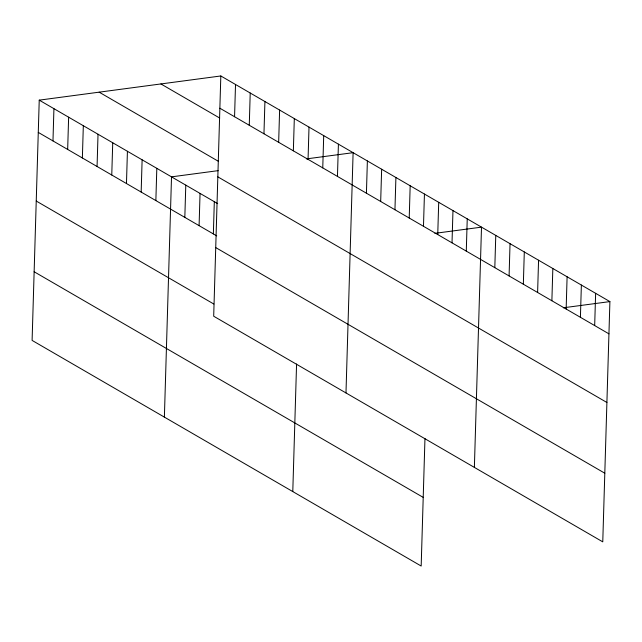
<?xml version="1.0" encoding="UTF-8"?>
<svg xmlns="http://www.w3.org/2000/svg" width="642" height="642" viewBox="0 0 642 642"><rect width="100%" height="100%" fill="white"/><g stroke="black" fill="none" stroke-linecap="round" stroke-linejoin="round"><path stroke-width="0.96" d="M220.824 75.965L213.69 316.225L602.766 541.856L609.9 301.596L220.824 75.965L39.234 100.144L32.1 340.404L421.176 566.035L424.964 438.454M52.973 140.919L53.928 108.667M67.667 149.442L68.63 117.189M82.369 157.964L83.324 125.712M97.07 166.487L98.025 134.242M111.764 175.009L112.727 142.765M126.466 183.54L127.421 151.287M141.16 192.062L142.123 159.81M155.862 200.585L156.817 168.332M164.384 417.123L171.518 176.855L218.128 170.652M184.824 217.381L185.787 185.129M199.092 225.655L200.047 193.403M213.361 233.929L214.316 201.676M234.563 116.74L235.518 84.487M249.265 125.262L250.22 93.01M263.958 133.785L264.921 101.532M278.66 142.307L279.615 110.063M293.354 150.83L294.317 118.585M292.784 491.579L296.572 363.998M308.056 159.36L309.011 127.108M322.757 167.883L323.712 135.631M337.451 176.406L338.414 144.153M345.982 392.936L353.108 152.676L306.499 158.887M366.422 193.202L367.376 160.949M380.682 201.476L381.645 169.223M394.95 209.749L395.905 177.497M409.219 218.023L410.174 185.771M423.479 226.297L424.442 194.044M437.748 234.563L438.703 202.318M452.016 242.837L452.971 210.592M466.285 251.11L467.24 218.866M474.374 467.4L481.508 227.14L434.899 233.343M494.813 267.658L495.768 235.413M509.082 275.932L510.037 243.679M523.342 284.205L524.305 251.953M537.611 292.479L538.566 260.227M551.879 300.753L552.834 268.5M566.148 309.027L567.103 276.774M580.408 317.3L581.371 285.048M594.677 325.574L595.632 293.322M563.291 307.799L609.9 301.596M219.869 108.217L608.945 333.848M160.901 83.941L219.692 118.04M99.157 92.167L218.473 161.359M217.831 176.855L606.907 402.486M39.234 100.144L217.67 203.626M38.271 132.396L216.715 235.871M215.728 247.579L604.804 473.21M36.233 201.034L213.842 304.035M34.138 271.759L423.214 497.389"/></g></svg>
